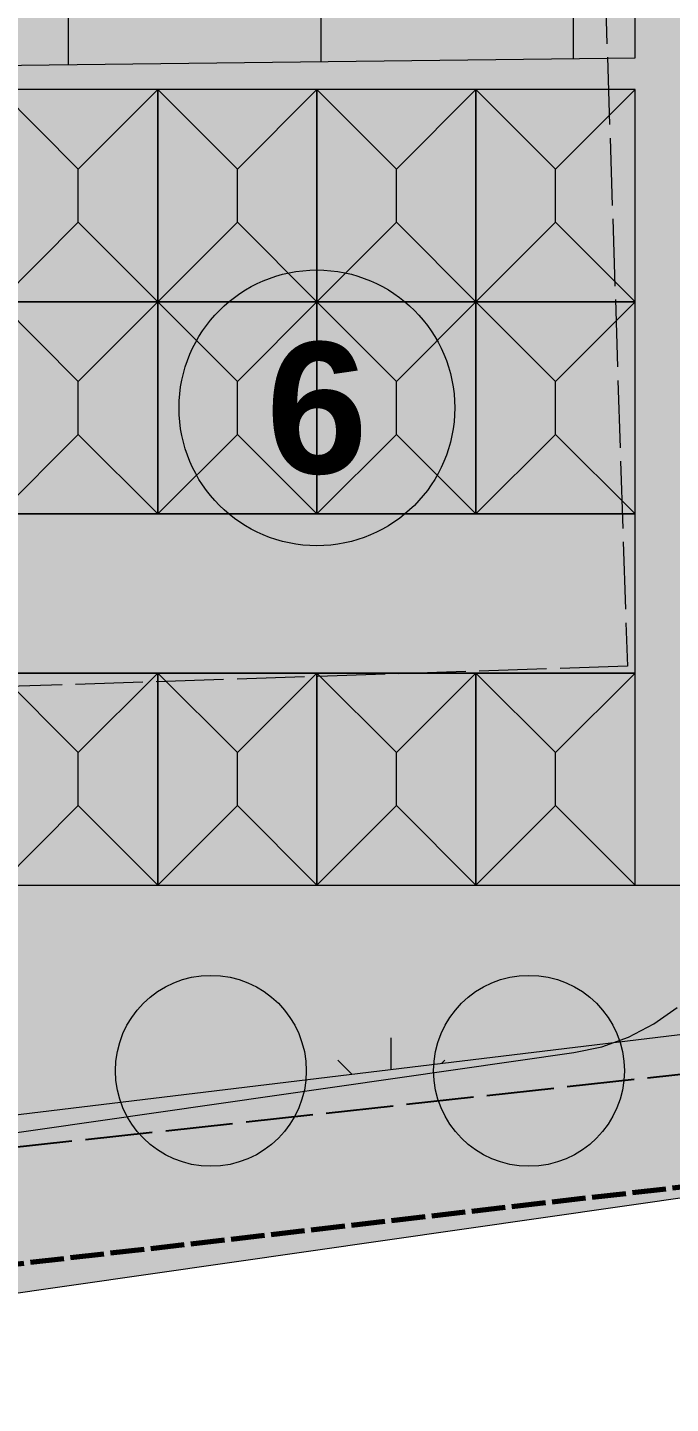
# Model space of a CAD drawing. Header units: metres. Extents: x 305909 to 307171, y 9156037 to 9156671.
# Drawn here: x 306918.54 to 306930.67, y 9156197.23 to 9156223.17 of the extents above; entities that cross this region are included whole.
import ezdxf
from ezdxf.enums import TextEntityAlignment as Align

# ---------------------------------------------------------------- set-up
doc = ezdxf.new("R2010")
doc.units = ezdxf.units.M
doc.linetypes.add('DASHED', pattern=[1.524, 1.27, -0.254])
doc.linetypes.add('DASHED2', pattern=[0.762, 0.635, -0.127])
for name, color, linetype, lineweight, true_color in [('B-BATAS_HPL_INDIKATIF', 7, 'DASHED', 25, 0x781414), ('B-BAYANGAN', 7, 'Continuous', 0, 0x76786c), ('B-DELINEASI', 7, 'DASHED2', 70, 0xc800c8), ('D-BANGUNAN_DIGANTI', 253, 'DASHED', 13, 0x828282), ('D-BOULEVARD_UMKM', 7, 'Continuous', 13, 0xf2d6a0), ('D-KIOS_UMKM', 7, 'Continuous', 13, 0xe673a6), ('D-LORONG_KIOS', 7, 'Continuous', 9, 0xf6e7c9), ('J-PERKERASAN_JALAN', 7, 'Continuous', 9, 0x989896), ('T-NOMOR_ELEMEN', 7, 'Continuous', 18, 0x141414), ('V-POHON_PENEDUH', 7, 'Continuous', 13, 0x288232), ('V-RTH_PENYANGGA', 7, 'Continuous', 9, 0x70be73), ('Z-K-BK', 7, 'Continuous', 0, 0xf8e1ec), ('Z-K-PI', 7, 'Continuous', 0, 0xf0cdc8), ('Z-K-UMKM', 7, 'Continuous', 0, 0xfaead6)]:
    doc.layers.add(name, color=color, linetype=linetype, lineweight=lineweight, true_color=true_color)
doc.styles.add('ARIALB', font='arialbd.ttf')

# ---------------------------------------------------------------- blocks, each defined once
blk = doc.blocks.new('POHON')
at = {"true_color": 0x3e843e}
h = blk.add_hatch(color=97, dxfattribs=at)
h.dxf.hatch_style = 1
edge = h.paths.add_edge_path()
edge.add_arc((0, 0.78), 0.32, 0, 360)
at = {"true_color": 0x347638}
h = blk.add_hatch(color=97, dxfattribs=at)
h.dxf.hatch_style = 1
edge = h.paths.add_edge_path()
edge.add_arc((0, 0), 1, 0, 360)
at = {"true_color": 0x3e843e}
h = blk.add_hatch(color=97, dxfattribs=at)
h.dxf.hatch_style = 1
edge = h.paths.add_edge_path()
edge.add_arc((-0.552, 0.552), 0.32, 0, 360)
h = blk.add_hatch(color=97, dxfattribs=at)
h.dxf.hatch_style = 1
edge = h.paths.add_edge_path()
edge.add_arc((0.552, 0.552), 0.32, 0, 360)
at = {"true_color": 0x62a556}
h = blk.add_hatch(color=85, dxfattribs=at)
h.dxf.hatch_style = 1
edge = h.paths.add_edge_path()
edge.add_arc((-0.2, 0.22), 0.55, 0, 360)
at = {"true_color": 0x697060}
h = blk.add_hatch(color=251, dxfattribs=at)
h.dxf.hatch_style = 1
edge = h.paths.add_edge_path()
edge.add_arc((0.38, -0.38), 1, 0, 360)
at = {"true_color": 0x3e843e}
h = blk.add_hatch(color=97, dxfattribs=at)
h.dxf.hatch_style = 1
edge = h.paths.add_edge_path()
edge.add_arc((-0.78, 0), 0.32, 0, 360)
h = blk.add_hatch(color=97, dxfattribs=at)
h.dxf.hatch_style = 1
edge = h.paths.add_edge_path()
edge.add_arc((0.78, 0), 0.32, 0, 360)
h = blk.add_hatch(color=97, dxfattribs=at)
h.dxf.hatch_style = 1
edge = h.paths.add_edge_path()
edge.add_arc((-0.552, -0.552), 0.32, 0, 360)
h = blk.add_hatch(color=97, dxfattribs=at)
h.dxf.hatch_style = 1
edge = h.paths.add_edge_path()
edge.add_arc((0.552, -0.552), 0.32, 0, 360)
h = blk.add_hatch(color=97, dxfattribs=at)
h.dxf.hatch_style = 1
edge = h.paths.add_edge_path()
edge.add_arc((0, -0.78), 0.32, 0, 360)
at = {"color": 99, "lineweight": 9, "true_color": 0x235528}
blk.add_circle((0, 0), 1, dxfattribs=at)

msp = doc.modelspace()

# ---------------------------------------------------------------- hatches: boundary and pattern name
at = {"layer": 'B-BAYANGAN', "true_color": 0x76786c}
h = msp.add_hatch(color=8, dxfattribs=at)
h.dxf.hatch_style = 1
h.paths.add_polyline_path([(306918.6, 9156217.4), (306918.6, 9156221.4), (306915.6, 9156221.4), (306915.6, 9156217.4), (306918.6, 9156217.4)])
h = msp.add_hatch(color=8, dxfattribs=at)
h.dxf.hatch_style = 1
h.paths.add_polyline_path([(306921.6, 9156217.4), (306921.6, 9156221.4), (306918.6, 9156221.4), (306918.6, 9156217.4), (306921.6, 9156217.4)])
h = msp.add_hatch(color=8, dxfattribs=at)
h.dxf.hatch_style = 1
h.paths.add_polyline_path([(306924.6, 9156217.4), (306924.6, 9156221.4), (306921.6, 9156221.4), (306921.6, 9156217.4), (306924.6, 9156217.4)])
h = msp.add_hatch(color=8, dxfattribs=at)
h.dxf.hatch_style = 1
h.paths.add_polyline_path([(306927.6, 9156217.4), (306927.6, 9156221.4), (306924.6, 9156221.4), (306924.6, 9156217.4), (306927.6, 9156217.4)])
h = msp.add_hatch(color=8, dxfattribs=at)
h.dxf.hatch_style = 1
h.paths.add_polyline_path([(306930.6, 9156217.4), (306930.6, 9156221.4), (306927.6, 9156221.4), (306927.6, 9156217.4), (306930.6, 9156217.4)])
h = msp.add_hatch(color=8, dxfattribs=at)
h.dxf.hatch_style = 1
h.paths.add_polyline_path([(306918.6, 9156213.4), (306918.6, 9156217.4), (306915.6, 9156217.4), (306915.6, 9156213.4), (306918.6, 9156213.4)])
h = msp.add_hatch(color=8, dxfattribs=at)
h.dxf.hatch_style = 1
h.paths.add_polyline_path([(306921.6, 9156213.4), (306921.6, 9156217.4), (306918.6, 9156217.4), (306918.6, 9156213.4), (306921.6, 9156213.4)])
h = msp.add_hatch(color=8, dxfattribs=at)
h.dxf.hatch_style = 1
h.paths.add_polyline_path([(306924.6, 9156213.4), (306924.6, 9156217.4), (306921.6, 9156217.4), (306921.6, 9156213.4), (306924.6, 9156213.4)])
h = msp.add_hatch(color=8, dxfattribs=at)
h.dxf.hatch_style = 1
h.paths.add_polyline_path([(306927.6, 9156213.4), (306927.6, 9156217.4), (306924.6, 9156217.4), (306924.6, 9156213.4), (306927.6, 9156213.4)])
h = msp.add_hatch(color=8, dxfattribs=at)
h.dxf.hatch_style = 1
h.paths.add_polyline_path([(306930.6, 9156213.4), (306930.6, 9156217.4), (306927.6, 9156217.4), (306927.6, 9156213.4), (306930.6, 9156213.4)])
h = msp.add_hatch(color=8, dxfattribs=at)
h.dxf.hatch_style = 1
h.paths.add_polyline_path([(306918.6, 9156206.4), (306918.6, 9156210.4), (306915.6, 9156210.4), (306915.6, 9156206.4), (306918.6, 9156206.4)])
h = msp.add_hatch(color=8, dxfattribs=at)
h.dxf.hatch_style = 1
h.paths.add_polyline_path([(306921.6, 9156206.4), (306921.6, 9156210.4), (306918.6, 9156210.4), (306918.6, 9156206.4), (306921.6, 9156206.4)])
h = msp.add_hatch(color=8, dxfattribs=at)
h.dxf.hatch_style = 1
h.paths.add_polyline_path([(306924.6, 9156206.4), (306924.6, 9156210.4), (306921.6, 9156210.4), (306921.6, 9156206.4), (306924.6, 9156206.4)])
h = msp.add_hatch(color=8, dxfattribs=at)
h.dxf.hatch_style = 1
h.paths.add_polyline_path([(306927.6, 9156206.4), (306927.6, 9156210.4), (306924.6, 9156210.4), (306924.6, 9156206.4), (306927.6, 9156206.4)])
h = msp.add_hatch(color=8, dxfattribs=at)
h.dxf.hatch_style = 1
h.paths.add_polyline_path([(306930.6, 9156206.4), (306930.6, 9156210.4), (306927.6, 9156210.4), (306927.6, 9156206.4), (306930.6, 9156206.4)])
at = {"layer": 'D-BOULEVARD_UMKM', "true_color": 0xf0deba}
h = msp.add_hatch(color=254, dxfattribs=at)
h.dxf.hatch_style = 1
h.paths.add_polyline_path([(306880.012, 9156222), (306930, 9156222.6), (306930, 9156230.4), (306894.4, 9156230.6), (306880.046, 9156230.6), (306880.012, 9156222)])
at = {"layer": 'D-BOULEVARD_UMKM', "true_color": 0xd6c096}
h = msp.add_hatch(dxfattribs=at)
h.set_pattern_fill('NET', color=31, scale=1.5)
h.paths.add_polyline_path([(306880.012, 9156222), (306930, 9156222.6), (306930, 9156230.4), (306894.4, 9156230.6), (306880.046, 9156230.6), (306880.012, 9156222)])
at = {"layer": 'D-KIOS_UMKM', "true_color": 0xf773a9}
h = msp.add_hatch(color=241, dxfattribs=at)
h.dxf.hatch_style = 1
h.paths.add_polyline_path([(306918, 9156222), (306919.5, 9156220.5), (306919.5, 9156219.5), (306918, 9156218), (306918, 9156222)])
h = msp.add_hatch(color=241, dxfattribs=at)
h.dxf.hatch_style = 1
h.paths.add_polyline_path([(306921, 9156222), (306919.5, 9156220.5), (306918, 9156222), (306921, 9156222)])
at = {"layer": 'D-KIOS_UMKM', "true_color": 0xc45c86}
h = msp.add_hatch(color=243, dxfattribs=at)
h.dxf.hatch_style = 1
h.paths.add_polyline_path([(306921, 9156218), (306919.5, 9156219.5), (306919.5, 9156220.5), (306921, 9156222), (306921, 9156218)])
at = {"layer": 'D-KIOS_UMKM', "true_color": 0xf773a9}
h = msp.add_hatch(color=241, dxfattribs=at)
h.dxf.hatch_style = 1
h.paths.add_polyline_path([(306921, 9156222), (306922.5, 9156220.5), (306922.5, 9156219.5), (306921, 9156218), (306921, 9156222)])
h = msp.add_hatch(color=241, dxfattribs=at)
h.dxf.hatch_style = 1
h.paths.add_polyline_path([(306924, 9156222), (306922.5, 9156220.5), (306921, 9156222), (306924, 9156222)])
at = {"layer": 'D-KIOS_UMKM', "true_color": 0xc45c86}
h = msp.add_hatch(color=243, dxfattribs=at)
h.dxf.hatch_style = 1
h.paths.add_polyline_path([(306924, 9156218), (306922.5, 9156219.5), (306922.5, 9156220.5), (306924, 9156222), (306924, 9156218)])
at = {"layer": 'D-KIOS_UMKM', "true_color": 0xf773a9}
h = msp.add_hatch(color=241, dxfattribs=at)
h.dxf.hatch_style = 1
h.paths.add_polyline_path([(306924, 9156222), (306925.5, 9156220.5), (306925.5, 9156219.5), (306924, 9156218), (306924, 9156222)])
h = msp.add_hatch(color=241, dxfattribs=at)
h.dxf.hatch_style = 1
h.paths.add_polyline_path([(306927, 9156222), (306925.5, 9156220.5), (306924, 9156222), (306927, 9156222)])
at = {"layer": 'D-KIOS_UMKM', "true_color": 0xc45c86}
h = msp.add_hatch(color=243, dxfattribs=at)
h.dxf.hatch_style = 1
h.paths.add_polyline_path([(306927, 9156218), (306925.5, 9156219.5), (306925.5, 9156220.5), (306927, 9156222), (306927, 9156218)])
at = {"layer": 'D-KIOS_UMKM', "true_color": 0xf773a9}
h = msp.add_hatch(color=241, dxfattribs=at)
h.dxf.hatch_style = 1
h.paths.add_polyline_path([(306927, 9156222), (306928.5, 9156220.5), (306928.5, 9156219.5), (306927, 9156218), (306927, 9156222)])
h = msp.add_hatch(color=241, dxfattribs=at)
h.dxf.hatch_style = 1
h.paths.add_polyline_path([(306930, 9156222), (306928.5, 9156220.5), (306927, 9156222), (306930, 9156222)])
at = {"layer": 'D-KIOS_UMKM', "true_color": 0xc45c86}
h = msp.add_hatch(color=243, dxfattribs=at)
h.dxf.hatch_style = 1
h.paths.add_polyline_path([(306930, 9156218), (306928.5, 9156219.5), (306928.5, 9156220.5), (306930, 9156222), (306930, 9156218)])
h = msp.add_hatch(color=243, dxfattribs=at)
h.dxf.hatch_style = 1
h.paths.add_polyline_path([(306919.5, 9156219.5), (306921, 9156218), (306918, 9156218), (306919.5, 9156219.5)])
h = msp.add_hatch(color=243, dxfattribs=at)
h.dxf.hatch_style = 1
h.paths.add_polyline_path([(306922.5, 9156219.5), (306924, 9156218), (306921, 9156218), (306922.5, 9156219.5)])
h = msp.add_hatch(color=243, dxfattribs=at)
h.dxf.hatch_style = 1
h.paths.add_polyline_path([(306925.5, 9156219.5), (306927, 9156218), (306924, 9156218), (306925.5, 9156219.5)])
h = msp.add_hatch(color=243, dxfattribs=at)
h.dxf.hatch_style = 1
h.paths.add_polyline_path([(306928.5, 9156219.5), (306930, 9156218), (306927, 9156218), (306928.5, 9156219.5)])
at = {"layer": 'D-KIOS_UMKM', "true_color": 0xf773a9}
h = msp.add_hatch(color=241, dxfattribs=at)
h.dxf.hatch_style = 1
h.paths.add_polyline_path([(306918, 9156218), (306919.5, 9156216.5), (306919.5, 9156215.5), (306918, 9156214), (306918, 9156218)])
h = msp.add_hatch(color=241, dxfattribs=at)
h.dxf.hatch_style = 1
h.paths.add_polyline_path([(306921, 9156218), (306919.5, 9156216.5), (306918, 9156218), (306921, 9156218)])
at = {"layer": 'D-KIOS_UMKM', "true_color": 0xc45c86}
h = msp.add_hatch(color=243, dxfattribs=at)
h.dxf.hatch_style = 1
h.paths.add_polyline_path([(306921, 9156214), (306919.5, 9156215.5), (306919.5, 9156216.5), (306921, 9156218), (306921, 9156214)])
at = {"layer": 'D-KIOS_UMKM', "true_color": 0xf773a9}
h = msp.add_hatch(color=241, dxfattribs=at)
h.dxf.hatch_style = 1
h.paths.add_polyline_path([(306921, 9156218), (306922.5, 9156216.5), (306922.5, 9156215.5), (306921, 9156214), (306921, 9156218)])
h = msp.add_hatch(color=241, dxfattribs=at)
h.dxf.hatch_style = 1
h.paths.add_polyline_path([(306924, 9156218), (306922.5, 9156216.5), (306921, 9156218), (306924, 9156218)])
at = {"layer": 'D-KIOS_UMKM', "true_color": 0xc45c86}
h = msp.add_hatch(color=243, dxfattribs=at)
h.dxf.hatch_style = 1
h.paths.add_polyline_path([(306924, 9156214), (306922.5, 9156215.5), (306922.5, 9156216.5), (306924, 9156218), (306924, 9156214)])
at = {"layer": 'D-KIOS_UMKM', "true_color": 0xf773a9}
h = msp.add_hatch(color=241, dxfattribs=at)
h.dxf.hatch_style = 1
h.paths.add_polyline_path([(306924, 9156218), (306925.5, 9156216.5), (306925.5, 9156215.5), (306924, 9156214), (306924, 9156218)])
h = msp.add_hatch(color=241, dxfattribs=at)
h.dxf.hatch_style = 1
h.paths.add_polyline_path([(306927, 9156218), (306925.5, 9156216.5), (306924, 9156218), (306927, 9156218)])
at = {"layer": 'D-KIOS_UMKM', "true_color": 0xc45c86}
h = msp.add_hatch(color=243, dxfattribs=at)
h.dxf.hatch_style = 1
h.paths.add_polyline_path([(306927, 9156214), (306925.5, 9156215.5), (306925.5, 9156216.5), (306927, 9156218), (306927, 9156214)])
at = {"layer": 'D-KIOS_UMKM', "true_color": 0xf773a9}
h = msp.add_hatch(color=241, dxfattribs=at)
h.dxf.hatch_style = 1
h.paths.add_polyline_path([(306927, 9156218), (306928.5, 9156216.5), (306928.5, 9156215.5), (306927, 9156214), (306927, 9156218)])
h = msp.add_hatch(color=241, dxfattribs=at)
h.dxf.hatch_style = 1
h.paths.add_polyline_path([(306930, 9156218), (306928.5, 9156216.5), (306927, 9156218), (306930, 9156218)])
at = {"layer": 'D-KIOS_UMKM', "true_color": 0xc45c86}
h = msp.add_hatch(color=243, dxfattribs=at)
h.dxf.hatch_style = 1
h.paths.add_polyline_path([(306930, 9156214), (306928.5, 9156215.5), (306928.5, 9156216.5), (306930, 9156218), (306930, 9156214)])
h = msp.add_hatch(color=243, dxfattribs=at)
h.dxf.hatch_style = 1
h.paths.add_polyline_path([(306919.5, 9156215.5), (306921, 9156214), (306918, 9156214), (306919.5, 9156215.5)])
h = msp.add_hatch(color=243, dxfattribs=at)
h.dxf.hatch_style = 1
h.paths.add_polyline_path([(306922.5, 9156215.5), (306924, 9156214), (306921, 9156214), (306922.5, 9156215.5)])
h = msp.add_hatch(color=243, dxfattribs=at)
h.dxf.hatch_style = 1
h.paths.add_polyline_path([(306925.5, 9156215.5), (306927, 9156214), (306924, 9156214), (306925.5, 9156215.5)])
h = msp.add_hatch(color=243, dxfattribs=at)
h.dxf.hatch_style = 1
h.paths.add_polyline_path([(306928.5, 9156215.5), (306930, 9156214), (306927, 9156214), (306928.5, 9156215.5)])
at = {"layer": 'D-KIOS_UMKM', "true_color": 0xf773a9}
h = msp.add_hatch(color=241, dxfattribs=at)
h.dxf.hatch_style = 1
h.paths.add_polyline_path([(306918, 9156211), (306919.5, 9156209.5), (306919.5, 9156208.5), (306918, 9156207), (306918, 9156211)])
h = msp.add_hatch(color=241, dxfattribs=at)
h.dxf.hatch_style = 1
h.paths.add_polyline_path([(306921, 9156211), (306919.5, 9156209.5), (306918, 9156211), (306921, 9156211)])
at = {"layer": 'D-KIOS_UMKM', "true_color": 0xc45c86}
h = msp.add_hatch(color=243, dxfattribs=at)
h.dxf.hatch_style = 1
h.paths.add_polyline_path([(306921, 9156207), (306919.5, 9156208.5), (306919.5, 9156209.5), (306921, 9156211), (306921, 9156207)])
at = {"layer": 'D-KIOS_UMKM', "true_color": 0xf773a9}
h = msp.add_hatch(color=241, dxfattribs=at)
h.dxf.hatch_style = 1
h.paths.add_polyline_path([(306921, 9156211), (306922.5, 9156209.5), (306922.5, 9156208.5), (306921, 9156207), (306921, 9156211)])
h = msp.add_hatch(color=241, dxfattribs=at)
h.dxf.hatch_style = 1
h.paths.add_polyline_path([(306924, 9156211), (306922.5, 9156209.5), (306921, 9156211), (306924, 9156211)])
at = {"layer": 'D-KIOS_UMKM', "true_color": 0xc45c86}
h = msp.add_hatch(color=243, dxfattribs=at)
h.dxf.hatch_style = 1
h.paths.add_polyline_path([(306924, 9156207), (306922.5, 9156208.5), (306922.5, 9156209.5), (306924, 9156211), (306924, 9156207)])
at = {"layer": 'D-KIOS_UMKM', "true_color": 0xf773a9}
h = msp.add_hatch(color=241, dxfattribs=at)
h.dxf.hatch_style = 1
h.paths.add_polyline_path([(306924, 9156211), (306925.5, 9156209.5), (306925.5, 9156208.5), (306924, 9156207), (306924, 9156211)])
h = msp.add_hatch(color=241, dxfattribs=at)
h.dxf.hatch_style = 1
h.paths.add_polyline_path([(306927, 9156211), (306925.5, 9156209.5), (306924, 9156211), (306927, 9156211)])
at = {"layer": 'D-KIOS_UMKM', "true_color": 0xc45c86}
h = msp.add_hatch(color=243, dxfattribs=at)
h.dxf.hatch_style = 1
h.paths.add_polyline_path([(306927, 9156207), (306925.5, 9156208.5), (306925.5, 9156209.5), (306927, 9156211), (306927, 9156207)])
at = {"layer": 'D-KIOS_UMKM', "true_color": 0xf773a9}
h = msp.add_hatch(color=241, dxfattribs=at)
h.dxf.hatch_style = 1
h.paths.add_polyline_path([(306927, 9156211), (306928.5, 9156209.5), (306928.5, 9156208.5), (306927, 9156207), (306927, 9156211)])
h = msp.add_hatch(color=241, dxfattribs=at)
h.dxf.hatch_style = 1
h.paths.add_polyline_path([(306930, 9156211), (306928.5, 9156209.5), (306927, 9156211), (306930, 9156211)])
at = {"layer": 'D-KIOS_UMKM', "true_color": 0xc45c86}
h = msp.add_hatch(color=243, dxfattribs=at)
h.dxf.hatch_style = 1
h.paths.add_polyline_path([(306930, 9156207), (306928.5, 9156208.5), (306928.5, 9156209.5), (306930, 9156211), (306930, 9156207)])
h = msp.add_hatch(color=243, dxfattribs=at)
h.dxf.hatch_style = 1
h.paths.add_polyline_path([(306919.5, 9156208.5), (306921, 9156207), (306918, 9156207), (306919.5, 9156208.5)])
h = msp.add_hatch(color=243, dxfattribs=at)
h.dxf.hatch_style = 1
h.paths.add_polyline_path([(306922.5, 9156208.5), (306924, 9156207), (306921, 9156207), (306922.5, 9156208.5)])
h = msp.add_hatch(color=243, dxfattribs=at)
h.dxf.hatch_style = 1
h.paths.add_polyline_path([(306925.5, 9156208.5), (306927, 9156207), (306924, 9156207), (306925.5, 9156208.5)])
h = msp.add_hatch(color=243, dxfattribs=at)
h.dxf.hatch_style = 1
h.paths.add_polyline_path([(306928.5, 9156208.5), (306930, 9156207), (306927, 9156207), (306928.5, 9156208.5)])
at = {"layer": 'D-LORONG_KIOS', "true_color": 0xf0e4cd}
h = msp.add_hatch(color=254, dxfattribs=at)
h.dxf.hatch_style = 1
h.paths.add_polyline_path([(306930, 9156211), (306930, 9156214), (306882, 9156214), (306882, 9156211), (306930, 9156211)])
at = {"layer": 'J-PERKERASAN_JALAN', "true_color": 0x989896}
h = msp.add_hatch(color=252, dxfattribs=at)
h.dxf.hatch_style = 1
h.paths.add_polyline_path([(306891.357, 9156465.171), (306891.441, 9156464.675), (306891.587, 9156464.194), (306891.791, 9156463.735), (306892.052, 9156463.305), (306892.365, 9156462.912), (306892.724, 9156462.56), (306893.125, 9156462.257), (306893.561, 9156462.006), (306894.025, 9156461.812), (306894.509, 9156461.677), (306895.006, 9156461.605), (306967.188, 9156455.661), (306967.204, 9156455.66), (306967.245, 9156455.656), (306982.13, 9156454.075), (306982.13, 9156451.561), (306972.509, 9156452.583), (306971.982, 9156452.604), (306971.456, 9156452.555), (306970.941, 9156452.438), (306970.446, 9156452.253), (306969.98, 9156452.005), (306969.551, 9156451.698), (306969.165, 9156451.337), (306968.831, 9156450.929), (306968.553, 9156450.48), (306968.337, 9156449.998), (306968.186, 9156449.492), (306968.103, 9156448.971), (306963.022, 9156393.624), (306959.985, 9156362.593), (306959.969, 9156362.05), (306960.027, 9156361.511), (306960.157, 9156360.984), (306960.357, 9156360.48), (306960.623, 9156360.007), (306960.951, 9156359.575), (306961.334, 9156359.191), (306961.766, 9156358.863), (306962.238, 9156358.596), (306962.743, 9156358.395), (306963.269, 9156358.264), (306963.809, 9156358.206), (306982.13, 9156357.483), (306982.13, 9156354.48), (306963.376, 9156355.221), (306962.852, 9156355.207), (306962.334, 9156355.125), (306961.832, 9156354.976), (306961.353, 9156354.763), (306960.907, 9156354.489), (306960.5, 9156354.158), (306960.139, 9156353.778), (306959.832, 9156353.353), (306959.583, 9156352.892), (306959.396, 9156352.403), (306959.274, 9156351.893), (306959.221, 9156351.371), (306957.692, 9156309.888), (306957.693, 9156309.572), (306959.72, 9156261.682), (306959.722, 9156261.579), (306959.711, 9156261.4), (306959.686, 9156261.249), (306959.646, 9156261.101), (306959.59, 9156260.957), (306959.521, 9156260.821), (306959.423, 9156260.67), (306959.361, 9156260.588), (306958.764, 9156259.844), (306958.704, 9156259.772), (306958.589, 9156259.654), (306958.482, 9156259.563), (306958.367, 9156259.482), (306958.224, 9156259.4), (306958.139, 9156259.359), (306957.214, 9156258.942), (306957.123, 9156258.903), (306956.96, 9156258.848), (306956.816, 9156258.815), (306956.645, 9156258.793), (306956.547, 9156258.788), (306936.769, 9156258.192), (306936.241, 9156258.141), (306935.724, 9156258.021), (306935.228, 9156257.833), (306934.762, 9156257.581), (306934.332, 9156257.27), (306933.948, 9156256.904), (306933.615, 9156256.491), (306933.34, 9156256.038), (306933.127, 9156255.552), (306932.98, 9156255.042), (306932.902, 9156254.517), (306932.895, 9156253.987), (306935.223, 9156209.039), (306935.28, 9156208.538), (306935.401, 9156208.048), (306935.582, 9156207.577), (306935.821, 9156207.133), (306936.114, 9156206.722), (306936.456, 9156206.352), (306936.843, 9156206.027), (306937.267, 9156205.754), (306937.722, 9156205.536), (306938.2, 9156205.378), (306938.696, 9156205.28), (306939.199, 9156205.246), (306939.702, 9156205.276), (306954.991, 9156207.144), (306955.014, 9156207.147), (306967.829, 9156208.52), (306967.926, 9156208.532), (306974.742, 9156209.432), (306974.807, 9156209.439), (306974.84, 9156209.443), (306974.905, 9156209.448), (306981.977, 9156209.916), (306982.02, 9156209.918), (306982.042, 9156209.919), (306982.086, 9156209.92), (306982.13, 9156209.921), (306982.13, 9156206.918), (306982.077, 9156206.916), (306975.249, 9156206.464), (306974.99, 9156206.438), (306968.264, 9156205.551), (306968.247, 9156205.548), (306968.198, 9156205.543), (306955.384, 9156204.17), (306955.325, 9156204.163), (306934.269, 9156201.589), (306934.186, 9156201.578), (306908.978, 9156197.961), (306908.909, 9156197.952), (306908.874, 9156197.948), (306908.805, 9156197.942), (306880.128, 9156195.848), (306879.615, 9156195.777), (306879.115, 9156195.64), (306878.637, 9156195.44), (306878.189, 9156195.179), (306877.778, 9156194.863), (306877.412, 9156194.496), (306877.096, 9156194.084), (306876.836, 9156193.636), (306876.636, 9156193.157), (306876.5, 9156192.657), (306876.43, 9156192.144), (306876.753, 9156196.674), (306876.76, 9156196.862), (306876.813, 9156202.951), (306876.841, 9156202.444), (306876.933, 9156201.944), (306877.087, 9156201.461), (306877.302, 9156201), (306877.573, 9156200.57), (306877.897, 9156200.179), (306878.268, 9156199.831), (306878.679, 9156199.534), (306879.125, 9156199.29), (306879.599, 9156199.106), (306880.092, 9156198.983), (306880.596, 9156198.923), (306881.104, 9156198.928), (306908.43, 9156200.923), (306908.707, 9156200.952), (306928.846, 9156203.843), (306929.371, 9156203.955), (306929.878, 9156204.136), (306930.355, 9156204.384), (306930.795, 9156204.694), (306931.189, 9156205.059), (306931.53, 9156205.475), (306931.813, 9156205.932), (306932.032, 9156206.423), (306932.183, 9156206.94), (306932.264, 9156207.471), (306932.272, 9156208.009), (306929.733, 9156257.037), (306929.73, 9156257.14), (306929.739, 9156257.319), (306929.763, 9156257.471), (306929.802, 9156257.619), (306929.855, 9156257.763), (306929.924, 9156257.901), (306930.02, 9156258.052), (306930.081, 9156258.134), (306931.555, 9156260.007), (306931.619, 9156260.084), (306931.74, 9156260.21), (306931.854, 9156260.307), (306931.977, 9156260.392), (306932.108, 9156260.464), (306932.246, 9156260.523), (306932.412, 9156260.575), (306932.509, 9156260.598), (306934.976, 9156261.109), (306935.061, 9156261.125), (306935.234, 9156261.145), (306935.321, 9156261.15), (306952.665, 9156261.672), (306953.19, 9156261.723), (306953.704, 9156261.842), (306954.197, 9156262.027), (306954.662, 9156262.276), (306955.09, 9156262.584), (306955.474, 9156262.946), (306955.807, 9156263.355), (306956.083, 9156263.804), (306956.298, 9156264.286), (306956.447, 9156264.791), (306956.529, 9156265.312), (306956.541, 9156265.839), (306954.688, 9156309.623), (306954.686, 9156309.702), (306954.686, 9156309.741), (306954.688, 9156309.821), (306956.425, 9156356.962), (306956.428, 9156357.023), (306956.43, 9156357.053), (306956.435, 9156357.114), (306959.495, 9156388.378), (306959.511, 9156388.904), (306959.459, 9156389.427), (306959.338, 9156389.939), (306959.152, 9156390.43), (306958.902, 9156390.893), (306958.594, 9156391.319), (306958.233, 9156391.701), (306957.824, 9156392.033), (306957.376, 9156392.308), (306956.896, 9156392.521), (306956.391, 9156392.67), (306955.872, 9156392.752), (306888.338, 9156398.823), (306887.806, 9156398.835), (306887.278, 9156398.777), (306886.762, 9156398.649), (306886.268, 9156398.454), (306885.804, 9156398.196), (306885.378, 9156397.878), (306884.998, 9156397.506), (306884.671, 9156397.087), (306884.402, 9156396.629), (306884.197, 9156396.139), (306884.058, 9156395.626), (306883.988, 9156395.099), (306884.352, 9156400.688), (306884.99, 9156406.251), (306884.965, 9156405.72), (306885.01, 9156405.19), (306885.125, 9156404.672), (306885.308, 9156404.173), (306885.555, 9156403.702), (306885.862, 9156403.269), (306886.224, 9156402.88), (306886.635, 9156402.543), (306887.087, 9156402.263), (306887.571, 9156402.045), (306888.081, 9156401.894), (306888.606, 9156401.811), (306956.194, 9156395.735), (306956.717, 9156395.722), (306957.236, 9156395.778), (306957.744, 9156395.9), (306958.232, 9156396.088), (306958.691, 9156396.338), (306959.113, 9156396.646), (306959.492, 9156397.006), (306959.821, 9156397.412), (306960.093, 9156397.858), (306960.306, 9156398.336), (306960.454, 9156398.837), (306960.536, 9156399.353), (306965.118, 9156449.272), (306965.132, 9156449.798), (306965.076, 9156450.322), (306964.952, 9156450.833), (306964.762, 9156451.324), (306964.509, 9156451.786), (306964.198, 9156452.21), (306963.834, 9156452.59), (306963.423, 9156452.919), (306962.972, 9156453.191), (306962.49, 9156453.401), (306961.984, 9156453.547), (306961.463, 9156453.624), (306894.947, 9156459.101), (306894.435, 9156459.11), (306893.925, 9156459.054), (306893.427, 9156458.933), (306892.949, 9156458.749), (306892.498, 9156458.506), (306892.081, 9156458.207), (306891.707, 9156457.857), (306891.38, 9156457.462), (306891.106, 9156457.028), (306890.891, 9156456.563), (306890.736, 9156456.075), (306890.645, 9156455.57), (306891.218, 9156460.566), (306891.237, 9156460.847), (306891.335, 9156465.673), (306891.357, 9156465.171)])
at = {"layer": 'T-NOMOR_ELEMEN', "true_color": 0xffffff}
h = msp.add_hatch(color=7, dxfattribs=at)
h.dxf.hatch_style = 1
edge = h.paths.add_edge_path()
edge.add_arc((306924, 9156216), 2.6, 0, 360)
at = {"layer": 'V-RTH_PENYANGGA', "true_color": 0x96c878}
h = msp.add_hatch(color=73, dxfattribs=at)
h.dxf.hatch_style = 1
h.paths.add_polyline_path([(306879.839, 9156207), (306882, 9156207), (306931, 9156207), (306931, 9156204.2), (306908.7, 9156201.5), (306879.787, 9156200), (306879.839, 9156207)])
at = {"layer": 'V-RTH_PENYANGGA', "true_color": 0x64a055}
h = msp.add_hatch(dxfattribs=at)
h.set_pattern_fill('GRASS', color=85, scale=0.3)
h.paths.add_polyline_path([(306879.839, 9156207), (306882, 9156207), (306931, 9156207), (306931, 9156204.2), (306908.7, 9156201.5), (306879.787, 9156200), (306879.839, 9156207)])
at = {"layer": 'Z-K-BK', "true_color": 0xece4d2}
h = msp.add_hatch(color=254, dxfattribs=at)
h.dxf.hatch_style = 1
h.paths.add_polyline_path([(306931.6, 9156252), (306951.5, 9156252), (306951.5, 9156236), (306951.5, 9156205.51), (306950.563, 9156205.003), (306950.558, 9156205), (306931.6, 9156205), (306881.5, 9156205), (306881.5, 9156222), (306931.6, 9156222), (306931.6, 9156252)])
at = {"layer": 'Z-K-PI', "true_color": 0xe4dfd4}
h = msp.add_hatch(color=254, dxfattribs=at)
h.dxf.hatch_style = 1
h.paths.add_polyline_path([(306885.597, 9156199.802), (306879.779, 9156199.5), (306887.368, 9156398.5), (306959, 9156392), (306955.5, 9156309.7), (306956.8, 9156262.5), (306932.214, 9156261.124), (306926.472, 9156261.553), (306924.753, 9156222), (306881.5, 9156222), (306881.5, 9156205), (306885.961, 9156205), (306885.597, 9156199.802)])
at = {"layer": 'Z-K-UMKM', "true_color": 0xece4d2}
h = msp.add_hatch(color=254, dxfattribs=at)
h.dxf.hatch_style = 1
h.paths.add_polyline_path([(306924.753, 9156222), (306926.472, 9156261.553), (306955.668, 9156259.373), (306955.646, 9156259.354), (306955.613, 9156259.317), (306955.584, 9156259.278), (306955.559, 9156259.236), (306955.538, 9156259.191), (306955.522, 9156259.145), (306955.51, 9156259.098), (306955.502, 9156259.049), (306955.5, 9156259), (306955.5, 9156236.8), (306955.502, 9156236.751), (306955.51, 9156236.702), (306955.522, 9156236.655), (306955.538, 9156236.609), (306955.559, 9156236.564), (306955.584, 9156236.522), (306955.613, 9156236.483), (306955.646, 9156236.446), (306955.683, 9156236.413), (306955.722, 9156236.384), (306955.764, 9156236.359), (306955.809, 9156236.338), (306955.855, 9156236.322), (306955.902, 9156236.31), (306955.951, 9156236.302), (306956, 9156236.3), (306992, 9156236.3), (306992.049, 9156236.302), (306992.098, 9156236.31), (306992.145, 9156236.322), (306992.191, 9156236.338), (306992.236, 9156236.359), (306992.278, 9156236.384), (306992.317, 9156236.413), (306992.347, 9156236.441), (306992.307, 9156236), (306951.5, 9156236), (306951.5, 9156252), (306931.6, 9156252), (306931.6, 9156222), (306924.753, 9156222)])
h = msp.add_hatch(color=254, dxfattribs=at)
h.dxf.hatch_style = 1
h.paths.add_polyline_path([(306885.961, 9156205), (306931.6, 9156205), (306950.558, 9156205), (306947.234, 9156203.2), (306914.425, 9156199.401), (306912.491, 9156199.338), (306885.503, 9156198.46), (306885.597, 9156199.802), (306885.961, 9156205)])

# ---------------------------------------------------------------- linework, layer by layer
at = {"layer": 'B-BATAS_HPL_INDIKATIF'}
msp.add_lwpolyline([(306887.368, 9156398.5), (306959, 9156392), (306955.5, 9156309.7), (306956.8, 9156262.5), (306930, 9156261), (306931.5, 9156203.5), (306908.7, 9156201), (306879.779, 9156199.5), (306887.368, 9156398.5)], close=True, dxfattribs=at)
at = {"layer": 'B-DELINEASI'}
msp.add_lwpolyline([(306572.178, 9156510.306), (306677.166, 9156490.276), (306781.809, 9156471.972), (306888.869, 9156462.302), (307002.836, 9156450.56), (307044.811, 9156445.344), (307040.22, 9156386.794), (307034.792, 9156282.996), (307033.552, 9156256.861), (307033.552, 9156224.798), (307008.361, 9156221.849), (306994.202, 9156219.777), (306994.202, 9156214.251), (306986.259, 9156211.833), (306955.522, 9156207.689), (306947.234, 9156203.199), (306914.425, 9156199.401), (306871.946, 9156198.019), (306868.838, 9156144.144), (306843.973, 9156139.654), (306613.966, 9156113.407)], dxfattribs=at)
at = {"layer": 'D-BANGUNAN_DIGANTI'}
msp.add_lwpolyline([(306937.852, 9156259.966), (306936.556, 9156250.268), (306945.049, 9156251.182), (306945.638, 9156245.711), (306935.805, 9156244.653), (306933.196, 9156225.146), (306929.378, 9156225.657), (306929.856, 9156211.129), (306883.546, 9156209.605), (306883.025, 9156225.417), (306927.069, 9156226.867), (306931.607, 9156260.801), (306937.852, 9156259.966)], dxfattribs=at)
at = {"layer": 'D-BOULEVARD_UMKM', "color": 253, "lineweight": 9, "true_color": 0xb4a68b}
msp.add_lwpolyline([(306880.012, 9156222), (306930, 9156222.6), (306930, 9156230.4), (306894.4, 9156230.6), (306880.046, 9156230.6), (306880.012, 9156222)], close=True, dxfattribs=at)
at = {"layer": 'D-KIOS_UMKM', "color": 247, "lineweight": 9, "true_color": 0x7a3953}
for p, q in [((306918, 9156222), (306919.5, 9156220.5)), ((306921, 9156222), (306919.5, 9156220.5)), ((306921, 9156222), (306922.5, 9156220.5)), ((306924, 9156222), (306922.5, 9156220.5)), ((306924, 9156222), (306925.5, 9156220.5)), ((306927, 9156222), (306925.5, 9156220.5)), ((306927, 9156222), (306928.5, 9156220.5)), ((306930, 9156222), (306928.5, 9156220.5)), ((306919.5, 9156219.5), (306919.5, 9156220.5)), ((306922.5, 9156219.5), (306922.5, 9156220.5)), ((306925.5, 9156219.5), (306925.5, 9156220.5)), ((306928.5, 9156219.5), (306928.5, 9156220.5)), ((306918, 9156218), (306919.5, 9156219.5)), ((306921, 9156218), (306919.5, 9156219.5)), ((306921, 9156218), (306922.5, 9156219.5)), ((306924, 9156218), (306922.5, 9156219.5)), ((306924, 9156218), (306925.5, 9156219.5)), ((306927, 9156218), (306925.5, 9156219.5)), ((306927, 9156218), (306928.5, 9156219.5)), ((306930, 9156218), (306928.5, 9156219.5)), ((306918, 9156218), (306919.5, 9156216.5)), ((306921, 9156218), (306919.5, 9156216.5)), ((306921, 9156218), (306922.5, 9156216.5)), ((306924, 9156218), (306922.5, 9156216.5)), ((306924, 9156218), (306925.5, 9156216.5)), ((306927, 9156218), (306925.5, 9156216.5)), ((306927, 9156218), (306928.5, 9156216.5)), ((306930, 9156218), (306928.5, 9156216.5)), ((306919.5, 9156215.5), (306919.5, 9156216.5)), ((306922.5, 9156215.5), (306922.5, 9156216.5)), ((306925.5, 9156215.5), (306925.5, 9156216.5)), ((306928.5, 9156215.5), (306928.5, 9156216.5)), ((306918, 9156214), (306919.5, 9156215.5)), ((306921, 9156214), (306919.5, 9156215.5)), ((306921, 9156214), (306922.5, 9156215.5)), ((306924, 9156214), (306922.5, 9156215.5)), ((306924, 9156214), (306925.5, 9156215.5)), ((306927, 9156214), (306925.5, 9156215.5)), ((306927, 9156214), (306928.5, 9156215.5)), ((306930, 9156214), (306928.5, 9156215.5)), ((306918, 9156211), (306919.5, 9156209.5)), ((306921, 9156211), (306919.5, 9156209.5)), ((306921, 9156211), (306922.5, 9156209.5)), ((306924, 9156211), (306922.5, 9156209.5)), ((306924, 9156211), (306925.5, 9156209.5)), ((306927, 9156211), (306925.5, 9156209.5)), ((306927, 9156211), (306928.5, 9156209.5)), ((306930, 9156211), (306928.5, 9156209.5)), ((306919.5, 9156208.5), (306919.5, 9156209.5)), ((306922.5, 9156208.5), (306922.5, 9156209.5)), ((306925.5, 9156208.5), (306925.5, 9156209.5)), ((306928.5, 9156208.5), (306928.5, 9156209.5)), ((306918, 9156207), (306919.5, 9156208.5)), ((306921, 9156207), (306919.5, 9156208.5)), ((306921, 9156207), (306922.5, 9156208.5)), ((306924, 9156207), (306922.5, 9156208.5)), ((306924, 9156207), (306925.5, 9156208.5)), ((306927, 9156207), (306925.5, 9156208.5)), ((306927, 9156207), (306928.5, 9156208.5)), ((306930, 9156207), (306928.5, 9156208.5))]:
    msp.add_line(p, q, dxfattribs=at)
at = {"layer": 'D-KIOS_UMKM', "color": 247, "lineweight": 13, "true_color": 0x7a3953}
for points in [[(306921, 9156218), (306921, 9156222), (306918, 9156222), (306918, 9156218), (306921, 9156218)], [(306924, 9156218), (306924, 9156222), (306921, 9156222), (306921, 9156218), (306924, 9156218)], [(306927, 9156218), (306927, 9156222), (306924, 9156222), (306924, 9156218), (306927, 9156218)], [(306930, 9156218), (306930, 9156222), (306927, 9156222), (306927, 9156218), (306930, 9156218)], [(306921, 9156214), (306921, 9156218), (306918, 9156218), (306918, 9156214), (306921, 9156214)], [(306924, 9156214), (306924, 9156218), (306921, 9156218), (306921, 9156214), (306924, 9156214)], [(306927, 9156214), (306927, 9156218), (306924, 9156218), (306924, 9156214), (306927, 9156214)], [(306930, 9156214), (306930, 9156218), (306927, 9156218), (306927, 9156214), (306930, 9156214)], [(306921, 9156207), (306921, 9156211), (306918, 9156211), (306918, 9156207), (306921, 9156207)], [(306924, 9156207), (306924, 9156211), (306921, 9156211), (306921, 9156207), (306924, 9156207)], [(306927, 9156207), (306927, 9156211), (306924, 9156211), (306924, 9156207), (306927, 9156207)], [(306930, 9156207), (306930, 9156211), (306927, 9156211), (306927, 9156207), (306930, 9156207)]]:
    msp.add_lwpolyline(points, close=True, dxfattribs=at)
at = {"layer": 'D-LORONG_KIOS', "color": 253, "lineweight": 9, "true_color": 0xb4ab99}
msp.add_lwpolyline([(306930, 9156211), (306930, 9156214), (306882, 9156214), (306882, 9156211), (306930, 9156211)], close=True, dxfattribs=at)
at = {"layer": 'J-PERKERASAN_JALAN', "color": 251, "lineweight": 13, "true_color": 0x6c6c6a}
for points in [[(306968.198, 9156205.543), (306955.384, 9156204.17), (306955.325, 9156204.163), (306934.269, 9156201.589), (306934.186, 9156201.578), (306908.978, 9156197.961), (306908.909, 9156197.952), (306908.874, 9156197.948), (306908.805, 9156197.942), (306880.128, 9156195.848)], [(306876.76, 9156196.862), (306876.813, 9156202.951), (306876.841, 9156202.444), (306876.933, 9156201.944), (306877.087, 9156201.461), (306877.302, 9156201), (306877.573, 9156200.57), (306877.897, 9156200.179), (306878.268, 9156199.831), (306878.679, 9156199.534), (306879.125, 9156199.29), (306879.599, 9156199.106), (306880.092, 9156198.983), (306880.596, 9156198.923), (306881.104, 9156198.928), (306908.43, 9156200.923), (306908.707, 9156200.952), (306928.846, 9156203.843), (306929.371, 9156203.955), (306929.878, 9156204.136), (306930.355, 9156204.384), (306930.795, 9156204.694)]]:
    msp.add_lwpolyline(points, dxfattribs=at)
at = {"layer": 'T-NOMOR_ELEMEN'}
msp.add_circle((306924, 9156216), 2.6, dxfattribs=at)
at = {"layer": 'V-RTH_PENYANGGA', "color": 75, "lineweight": 9, "true_color": 0x70965a}
msp.add_lwpolyline([(306879.839, 9156207), (306882, 9156207), (306931, 9156207), (306931, 9156204.2), (306908.7, 9156201.5), (306879.787, 9156200), (306879.839, 9156207)], close=True, dxfattribs=at)

# ---------------------------------------------------------------- block references
at = {"layer": 'V-POHON_PENEDUH', "xscale": 1.8, "yscale": 1.8}
for p in [(306922, 9156203.5), (306928, 9156203.5)]:
    msp.add_blockref('POHON', p, dxfattribs=at)

# ---------------------------------------------------------------- texts
at = {"layer": 'T-NOMOR_ELEMEN', "style": 'ARIALB'}
msp.add_text('6', height=2.47, dxfattribs=at).set_placement((306924, 9156216), align=Align.MIDDLE_CENTER)

doc.saveas('drawing.dxf')
